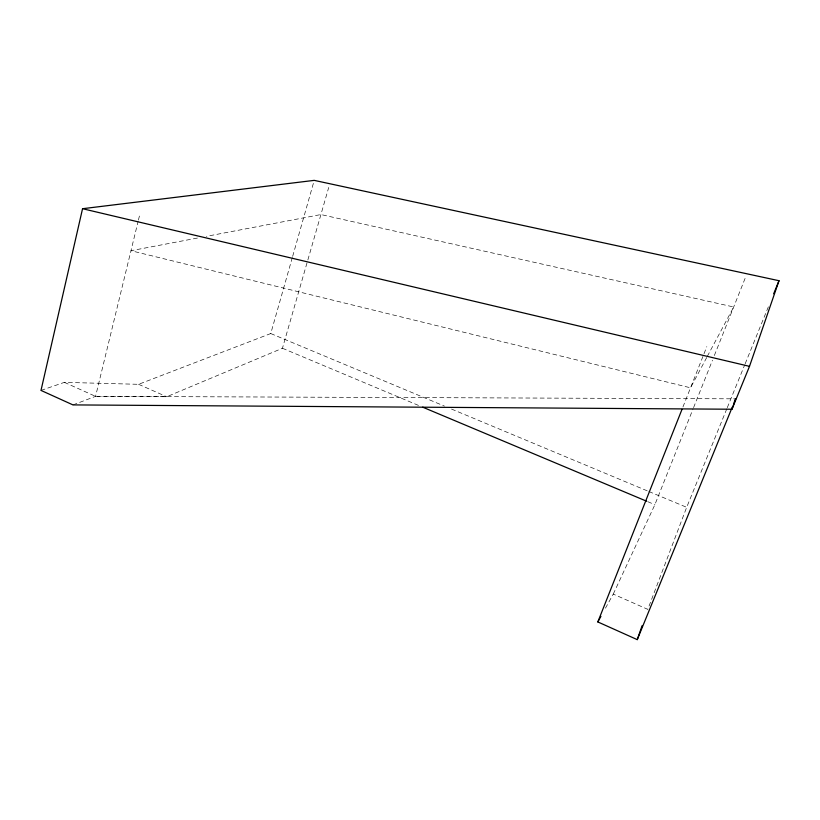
<?xml version="1.0" encoding="UTF-8"?>
<svg xmlns="http://www.w3.org/2000/svg" width="820" height="820" viewBox="0 0 820 820"><rect width="100%" height="100%" fill="white"/><g stroke="black" fill="none" stroke-linecap="round" stroke-linejoin="round"><path stroke-width="0.61" stroke-dasharray="4.1 3.07" d="M72.97 404.906L95.571 396.357L138.139 221.246M138.436 220.026L139.933 213.887M41 390.412L64.38 382.356L138.59 384.313L270.754 333.545L292.32 257.562M292.668 256.342L314.224 180.369M64.38 382.356L95.571 396.357L166.706 396.736L282.439 348.264L307.5 261.16M307.859 259.94L328.707 187.483M726.797 408.842L686.678 507.313L647.8 609.362L613.257 594.1L604.627 609.691M682.947 406.956L703.56 354.875M704.021 353.707L706.819 346.645M613.257 594.1L654.883 504.679L693.105 408.79M693.576 407.612L712.457 360.257M714.343 355.521L745.318 277.837M727.278 407.663L744.683 364.951M745.165 363.762L768.852 305.624M706.717 357.499L690.522 387.809L130.985 250.705L198.911 237.769M707.311 356.372L733.695 306.987L320.917 214.553L206.455 236.334M95.571 396.357L735.653 398.827M270.754 333.545L444.45 406.115M451.543 409.077L647.687 491.026M648.866 491.518L686.678 507.313M282.439 348.264L419.153 405.685M647.81 501.707L654.883 504.679M138.59 384.313L166.706 396.736"/><path stroke-width="1.23" d="M82.553 208.71L41 390.412L72.97 404.906L731.973 409.231L749.5 366.345L779 280.717L314.224 180.369L82.553 208.71L749.5 366.345M682.004 409.334L597.841 621.939L637.253 639.631L642.121 625.66M731.973 409.231L735.653 398.827L734.207 402.374M773.68 293.765L779 280.717M637.253 639.631L732.28 407.089M597.841 621.939L600.927 616.363M422.689 407.161L646.631 501.215"/></g></svg>
